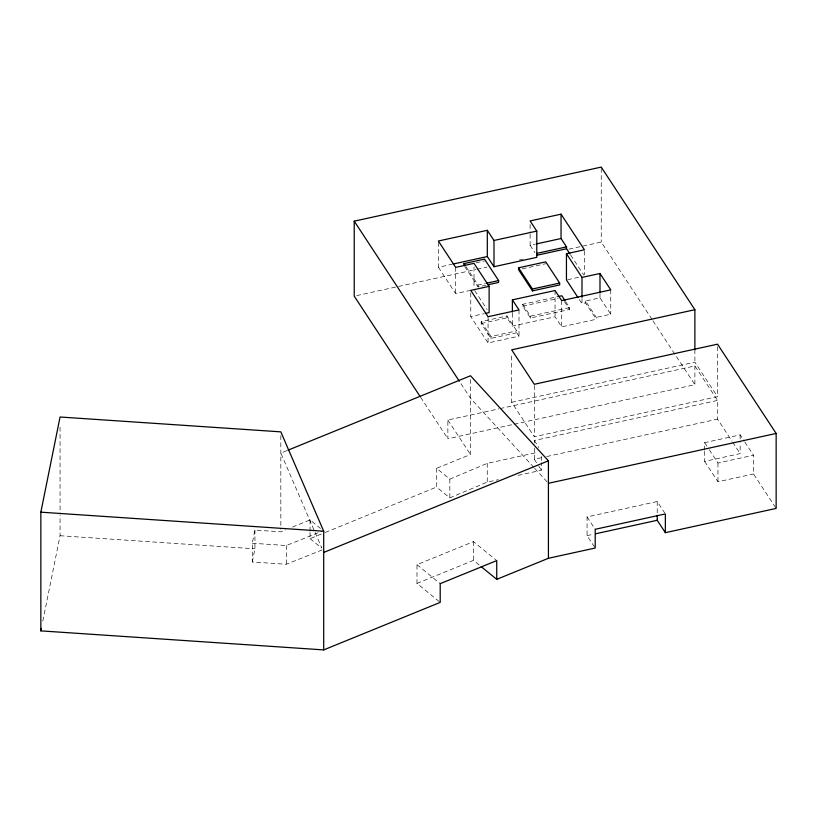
<?xml version="1.0" encoding="UTF-8"?>
<svg xmlns="http://www.w3.org/2000/svg" width="817" height="817" viewBox="0 0 817 817"><rect width="100%" height="100%" fill="white"/><g stroke="black" fill="none" stroke-linecap="round" stroke-linejoin="round"><path stroke-width="0.61" stroke-dasharray="4.08 3.06" d="M42.841 620.991L60.06 535.717L60.06 515.292M322.143 549.933L286.328 564.271L252.279 561.984L252.279 543.244L254.935 530.08L280.834 531.826L285.511 529.916M252.279 561.984L254.935 548.82L254.935 530.08M470.51 379.507L470.51 454.477L436.595 468.304L449.83 479.13L487.249 463.372L537.811 452.301M436.595 468.304L436.595 487.055L449.83 497.88L487.249 482.112L498.35 479.681M286.726 450.698L280.834 453.098L314.627 531.407M292.527 527.057L310.052 519.908L320.458 528.415M310.052 532.398L310.052 538.648L324.114 532.919M325.289 532.439L436.595 487.055M439.24 601.608L416.976 583.409L416.976 564.67L473.503 541.62L496.736 560.605M416.976 583.409L473.503 560.36L480.284 565.895M252.279 543.244L286.328 545.531L322.143 531.193M530.11 234.336L530.11 245.304L535.053 244.222M438.361 242.271L438.361 267.261L451.821 264.31M476.076 262.839L484.522 260.98M356.702 295.591L475.862 269.508M477.108 269.242L487.034 267.067M519.306 260L523.033 259.183M568.959 249.134L601.241 242.067L652.252 319.764M522.257 268.875L545.746 263.728M466.017 266.669L478.098 285.062L485.339 283.479M464.679 266.495L478.098 286.93L486.544 285.082M438.361 267.261L455.661 293.609L472.798 289.861M567.641 279.71L579.641 277.086M565.681 301.667L569.572 307.59L569.572 309.469L530.478 318.017L522.706 306.181L522.706 304.302L558.123 296.551M470.766 292.864L470.766 316.598L484.226 313.657M522.706 306.181L558.123 298.419M516.742 332.733L490.956 338.381L481.182 323.491L481.182 321.612L506.959 315.975L516.742 330.854L516.742 332.733L518.999 336.185L488.066 342.956L470.766 316.598M481.182 323.491L506.959 317.844L512.382 326.106L555.06 316.771L561.677 326.841L596.277 319.263L596.277 317.394L585.513 301.003L599.984 297.837L610.748 314.228L596.277 317.394M579.284 299.533L581.99 303.648L585.513 302.872L596.277 319.263M522.706 304.302L530.478 316.148L569.572 307.59M481.182 321.612L490.956 336.502L516.742 330.854M511.667 402.301L694.889 362.186L717.53 396.664L534.298 436.768L511.667 402.301L511.667 354.813M511.667 424.789L447.869 438.749L447.869 420.009L498.768 408.868M500.004 408.602L694.889 365.934L717.53 400.412L717.53 419.152L731.93 441.078M514.159 424.237L694.889 384.684L694.889 365.934M534.298 443.018L534.298 440.516L717.53 400.412M534.298 448.012L534.298 459.256L541.783 457.622M546.767 456.529L717.53 419.152M518.08 475.361L541.508 470.235L541.508 462.739M704.601 450.147L704.601 442.651L740.161 434.869L744.164 440.976M704.601 451.403L704.601 461.401L740.161 453.609L740.161 443.621M709.279 449.779L717.969 463.004L753.519 455.222L753.519 473.962L776.15 508.419M704.601 461.401L717.969 481.744L753.519 473.962M594.521 547.002L587.066 535.635L587.066 516.895L657.215 501.546L664.681 512.902M587.066 535.635L593.224 534.298M60.06 535.717L254.935 548.82M416.976 564.67L440.21 583.655M310.052 538.648L321.408 547.931M533.869 467.416L470.51 398.247L460.002 382.254M534.716 468.345L548.421 483.307M744.828 441.997L753.519 455.222M652.957 320.826L694.889 384.684M732.614 442.13L740.161 453.609M704.601 442.651L708.615 448.758M570.654 255.057L583.746 274.982M530.11 245.304L534.91 252.616M564.384 301.565L569.572 309.469M474.708 290.638L487.055 309.449M587.066 516.895L595.205 529.293M534.298 440.516L538.883 447.502M534.298 459.256L538.229 465.241M538.883 466.241L541.508 470.235M447.869 420.009L470.51 454.477M420.612 397.246L447.869 438.749M315.137 532.572L321.694 547.768M740.161 434.869L740.161 442.365M717.969 463.004L717.969 481.744M717.53 346.684L717.53 396.664M694.889 349.696L694.889 362.186M657.215 501.546L657.215 514.036M610.748 289.861L610.748 314.228M601.241 168.363L601.241 242.067M599.984 294.181L599.984 297.837M585.513 301.003L585.513 302.872M584.441 251.044L584.441 274.788M581.99 298.644L581.99 303.648M561.677 300.605L561.677 326.841M555.06 290.525L555.06 316.771M541.508 456.489L541.508 461.482M534.298 385.532L534.298 436.768M530.478 316.148L530.478 318.017M530.11 224.593L530.11 233.121M518.999 309.939L518.999 336.185M512.382 313.268L512.382 326.106M506.959 315.975L506.959 317.844M490.956 336.502L490.956 338.381M488.066 316.71L488.066 342.956M487.249 463.372L487.249 482.112M478.098 285.062L478.098 286.93M474.023 267.098L474.023 288.34M473.503 541.62L473.503 560.36M455.661 267.373L455.661 293.609M449.83 479.13L449.83 497.88M310.052 519.908L310.052 531.152M286.328 545.531L286.328 564.271M280.834 435.604L280.834 529.283M60.06 427.22L60.06 514.016"/><path stroke-width="1.23" d="M40.85 512.177L60.06 417.007L280.834 431.856L323.706 531.203L323.706 649.903L40.85 630.877L40.85 512.177L323.706 531.203M40.85 630.877L41.35 628.406M287.901 450.218L470.51 375.759L548.421 460.808L548.421 558.277L496.736 579.345L481.244 566.692M323.706 552.445L548.421 460.808M323.706 649.903L440.21 602.395L440.21 583.655L496.736 560.605L496.736 579.345M419.918 396.184L354.221 296.142L354.221 221.162L601.241 167.097L694.889 309.714L694.889 349.696M577.936 297.47L566.447 279.976L566.447 253.73L584.441 249.798L561.044 214.166L530.11 220.937L536.789 231.109L536.789 257.345L493.989 266.72L493.989 240.474L487.31 230.302L438.361 241.015L455.661 267.373L474.023 263.35L489.117 286.348L489.117 312.584L485.451 313.391M493.989 240.474L536.789 231.109M536.289 243.946L561.044 238.533L566.528 246.887L566.528 248.756L569.97 254.005M453.047 264.044L487.31 256.548L493.989 266.72M464.005 265.474L464.005 263.605L484.522 259.112L498.615 280.568L498.615 282.447L487.749 284.816M536.83 253.382L566.528 246.887M536.83 255.261L566.528 248.756M518.55 267.813L545.746 261.859L559.665 283.05L559.665 284.929L532.47 290.872L518.55 269.681L518.55 267.813L532.47 289.004L532.47 290.872M486.544 283.213L498.615 280.568M489.117 286.348L470.766 290.362L488.066 316.71L518.999 309.939L512.382 299.87L555.06 290.525L561.677 300.605L610.748 289.861L599.984 273.47L581.99 277.402L566.447 253.73M532.47 289.004L559.665 283.05M558.123 296.551L561.79 295.744L565.027 300.687M694.889 309.714L511.667 349.819L534.298 384.286L717.53 344.182L776.15 433.449L776.15 508.419L665.355 532.674L657.215 520.286L657.215 515.282M548.421 483.307L776.15 433.449M595.685 533.756L657.215 520.286M548.421 558.277L595.205 548.033L595.205 529.293L665.355 513.934L665.355 532.674M464.005 263.605L465.353 265.648M354.221 221.162L459.297 381.182M599.984 273.47L599.984 292.956M581.99 277.402L581.99 297.398M561.044 214.166L561.044 238.533M512.382 299.87L512.382 312.053M487.31 230.302L487.31 256.548"/></g></svg>
